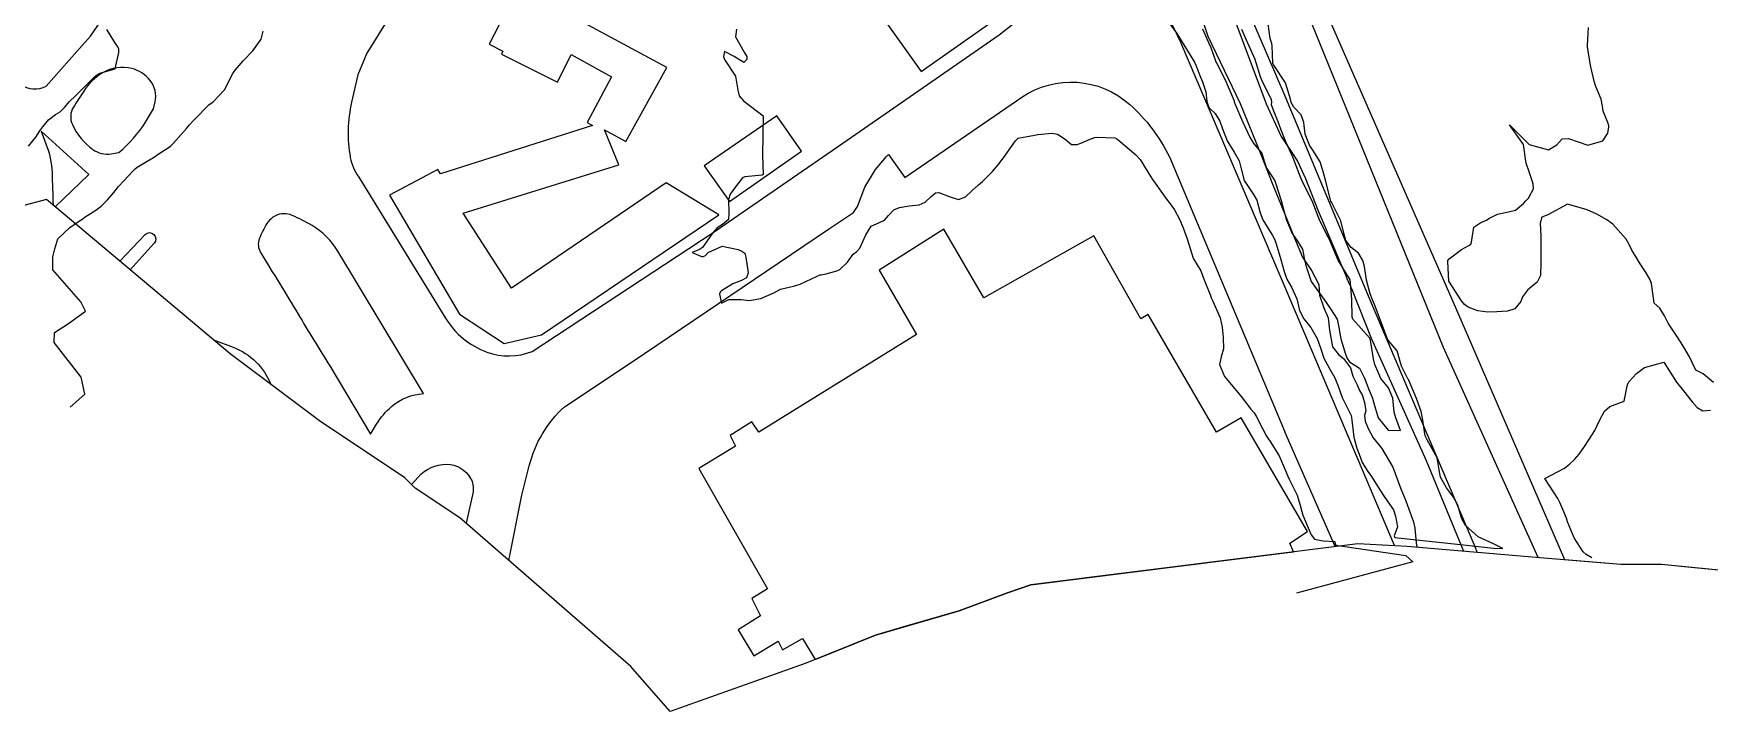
# Model space of a CAD drawing. Header units: metres. Extents: x 307586 to 320046, y 7427249 to 7434250.
# Drawn here: x 312417.9 to 312588.5, y 7431669.7 to 7431738.7 of the extents above; entities that cross this region are included whole.
import ezdxf

# ---------------------------------------------------------------- set-up
doc = ezdxf.new("R2010")
doc.units = ezdxf.units.M
doc.header["$MEASUREMENT"] = 0
for name, color, linetype in [('Area', 45, 'Continuous'), ('Curvas de Nivel 1m', 11, 'Continuous'), ('Curvas de Nivel 5m', 15, 'Continuous'), ('Edificações', 30, 'Continuous'), ('Hidrografia', 140, 'Continuous'), ('Vias Primárias', 230, 'Continuous')]:
    doc.layers.add(name, color=color, linetype=linetype)

msp = doc.modelspace()

# ---------------------------------------------------------------- linework, layer by layer
at = {"layer": 'Area'}
msp.add_polyline3d([(312591.21, 7431683.9, 722.3), (312583.63, 7431684.65, 725.82), (312579.49, 7431684.64, 722.38), (312571.66, 7431685.31, 721.84), (312557.74, 7431686.5, 720.44), (312552.71, 7431686.77, 721.65), (312519.44, 7431682.59, 730), (312517.07, 7431681.76, 730.08), (312512.15, 7431679.94, 729.87), (312506.37, 7431678.26, 726.77), (312503.6, 7431677.45, 727.2), (312496.45, 7431674.57, 730.32), (312482.7, 7431669.68, 722.72), (312478.7, 7431674.27, 722.67), (312461.3, 7431689.4, 728.22), (312456.77, 7431692.42, 722.67), (312455.7, 7431693.47, 722.63), (312447.01, 7431699.29, 722.6), (312437.94, 7431706.1, 722.77), (312419.23, 7431721.82, -0.02), (312387.92, 7431713.52, 721.08)], dxfattribs=at)
at = {"layer": 'Curvas de Nivel 1m', "flags": 128}
for points, elevation in [([(312417.41, 7431727.25), (312418.13, 7431728.18), (312418.56, 7431728.81), (312418.84, 7431729.23), (312419.43, 7431729.96), (312420.16, 7431730.48), (312420.61, 7431730.77), (312421.05, 7431731.21), (312421.56, 7431731.82), (312422.18, 7431732.4), (312423.01, 7431733.19), (312424.21, 7431734.43), (312424.66, 7431734.71), (312426.21, 7431735.15), (312426.59, 7431736.8), (312426.58, 7431737.15), (312426.48, 7431737.38), (312426.25, 7431737.71), (312425.37, 7431739.16)], 721), ([(312489.48, 7431739.18), (312489.35, 7431738.39), (312490.25, 7431736.84), (312490.53, 7431736.38), (312490.52, 7431736.09), (312490.23, 7431735.77), (312489.24, 7431736.39), (312488.25, 7431736.9), (312488.15, 7431736.4), (312488.24, 7431736.1), (312489.38, 7431734.39), (312489.6, 7431732.98), (312489.75, 7431732.38), (312490.19, 7431731.87), (312492.17, 7431730.36), (312492.15, 7431728.36), (312492.12, 7431726.36), (312492.18, 7431724.36), (312492.09, 7431724.3), (312490.33, 7431724.14), (312490.09, 7431724.05), (312489.35, 7431723.12), (312488.82, 7431722.39), (312488.64, 7431721.82), (312488.7, 7431720.39), (312488.64, 7431719.79), (312488.04, 7431719.28), (312487.5, 7431718.94), (312487.02, 7431718.41), (312486.01, 7431716.93), (312485.7, 7431716.74), (312484.94, 7431716.44), (312486, 7431715.99), (312486.3, 7431716.12), (312486.6, 7431716.42), (312488.01, 7431717.07), (312489.65, 7431716.74), (312490, 7431716.58), (312490.31, 7431716.38), (312490.43, 7431715.94), (312490.65, 7431714.37), (312490.49, 7431713.85), (312489.96, 7431713.58), (312489.11, 7431713.24), (312487.95, 7431712.54), (312487.82, 7431712.4), (312487.72, 7431712.18), (312487.94, 7431711.28), (312488.68, 7431711.65), (312489.95, 7431711.64), (312490.76, 7431711.55), (312491.95, 7431711.73), (312493.26, 7431712.34), (312493.96, 7431712.69), (312495.27, 7431713), (312495.96, 7431713.2), (312497.69, 7431714.01), (312497.97, 7431714.14), (312498.08, 7431714.17), (312498.59, 7431714.27), (312499.69, 7431714.55), (312499.98, 7431714.71), (312500.78, 7431715.46), (312501.36, 7431716.25), (312501.71, 7431716.54), (312502.01, 7431716.87), (312502.64, 7431718.23), (312503.16, 7431719.1), (312504.04, 7431719.5), (312504.53, 7431719.72), (312504.94, 7431720.2), (312505.47, 7431720.79), (312506.06, 7431721.01), (312507.06, 7431721.17), (312508.06, 7431721.3), (312508.66, 7431721.56), (312509.27, 7431722.15), (312509.71, 7431722.51), (312510.08, 7431722.53), (312511.12, 7431722.13), (312512.07, 7431721.84), (312512.77, 7431722.11), (312513.45, 7431722.74), (312514.09, 7431723.32), (312514.51, 7431723.67), (312514.93, 7431724.08), (312515.51, 7431724.68), (312516.12, 7431725.36), (312516.65, 7431726.06), (312517.88, 7431727.79), (312518.09, 7431728.04), (312518.12, 7431728.07), (312518.14, 7431728.07), (312519.8, 7431728.37), (312520.15, 7431728.44), (312521.59, 7431728.57), (312522.15, 7431728.5), (312522.93, 7431727.99), (312523.57, 7431727.42), (312524.14, 7431727.43), (312524.52, 7431727.58), (312525.47, 7431727.96), (312525.95, 7431728.14), (312526.15, 7431728.18), (312527.97, 7431728.1), (312528.14, 7431728.03), (312528.32, 7431727.92), (312530.13, 7431726.39), (312530.56, 7431725.9), (312531.32, 7431724.68), (312531.81, 7431723.88), (312532.1, 7431723.48), (312533.25, 7431721.86), (312533.61, 7431721.39), (312534.06, 7431720.77), (312534.57, 7431719.84), (312534.93, 7431718.95), (312535.33, 7431717.84), (312535.97, 7431715.87), (312535.98, 7431715.83), (312536, 7431715.78), (312536.72, 7431714.55), (312537.01, 7431713.81), (312537.72, 7431712.04), (312537.8, 7431711.8), (312537.84, 7431711.69), (312537.95, 7431711.47), (312538.69, 7431709.79), (312538.9, 7431708.81), (312538.99, 7431707.79), (312539.05, 7431706.63), (312538.82, 7431705.79), (312538.65, 7431705.02), (312539.14, 7431703.79), (312539.85, 7431702.96), (312540.84, 7431701.77), (312541.82, 7431700.49), (312542.16, 7431700.1), (312542.37, 7431699.75), (312543.01, 7431698.52), (312543.43, 7431697.74), (312543.55, 7431697.51), (312543.78, 7431697.19), (312544.7, 7431695.72), (312545.42, 7431694.04), (312545.56, 7431693.71), (312545.74, 7431693.36), (312546.54, 7431691.7), (312546.82, 7431690.8), (312547.11, 7431689.69), (312547.67, 7431688.37), (312547.95, 7431687.68), (312548.3, 7431687.22), (312549.19, 7431687.05), (312550.36, 7431686.99), (312550.4, 7431686.78), (312550.48, 7431686.62), (312557.59, 7431685.57), (312558.33, 7431684.92), (312546.46, 7431681.73)], 722), ([(312533.46, 7431739.86), (312534.28, 7431738.73), (312534.83, 7431737.84), (312535.82, 7431736.26), (312536.1, 7431735.83), (312536.24, 7431735.52), (312536.71, 7431734.3), (312536.9, 7431733.82), (312537.23, 7431732.79), (312537.35, 7431731.81), (312537.56, 7431731.19), (312538.18, 7431730.58), (312538.66, 7431729.8), (312538.94, 7431729.02), (312539.4, 7431727.79), (312540.13, 7431726.64), (312540.62, 7431725.78), (312540.81, 7431725.08), (312541.16, 7431723.77), (312542.08, 7431722.35), (312542.42, 7431721.75), (312542.77, 7431720.46), (312543.05, 7431719.75), (312544.03, 7431718.17), (312544.27, 7431717.73), (312544.41, 7431717.33), (312544.87, 7431715.72), (312545.21, 7431714.5), (312545.5, 7431713.71), (312545.97, 7431712.9), (312546.5, 7431711.7), (312546.79, 7431710.54), (312547.22, 7431709.69), (312547.92, 7431708.78), (312548.56, 7431707.67), (312548.95, 7431706.61), (312549.26, 7431705.67), (312549.87, 7431704.55), (312550.36, 7431703.66), (312550.7, 7431702.8), (312551.11, 7431701.65), (312551.82, 7431700.24), (312552.02, 7431699.84), (312552.08, 7431699.64), (312552.1, 7431699.34), (312552.3, 7431697.63), (312552.63, 7431696.49), (312552.94, 7431695.62), (312553.16, 7431695.03), (312553.75, 7431694.11), (312554.09, 7431693.61), (312554.71, 7431692.62), (312555.38, 7431691.59), (312555.71, 7431691.13), (312556.33, 7431690.21), (312556.55, 7431689.58), (312556.76, 7431688.49), (312556.42, 7431687.58), (312556.47, 7431687.4), (312563.79, 7431686.61), (312566.52, 7431686.31), (312567.47, 7431686.29), (312566.52, 7431686.74), (312564.98, 7431687.48), (312563.68, 7431688.64), (312563.37, 7431689.17), (312563.25, 7431689.5), (312562.9, 7431690.69), (312562.46, 7431691.51), (312561.73, 7431692.46), (312561.14, 7431693.53), (312560.99, 7431694.29), (312560.78, 7431695.53), (312559.78, 7431697.34), (312559.66, 7431697.54), (312559.58, 7431697.75), (312559.3, 7431699.55), (312559.15, 7431700.22), (312558.7, 7431701.55), (312557.86, 7431703.48), (312557.82, 7431703.56), (312557.17, 7431704.86), (312556.96, 7431705.57), (312556.72, 7431706.4), (312555.9, 7431707.36), (312555.74, 7431707.59), (312555.62, 7431707.88), (312555, 7431709.6), (312554.41, 7431711.14), (312554.22, 7431711.61), (312553.96, 7431712.22), (312553.6, 7431713.62), (312553.38, 7431715), (312553.22, 7431715.62), (312552.77, 7431716.38), (312552.02, 7431716.95), (312551.51, 7431717.65), (312551.28, 7431718.41), (312551, 7431719.65), (312550.07, 7431721.49), (312549.98, 7431721.66), (312549.94, 7431721.8), (312549.45, 7431723.67), (312549.23, 7431724.55), (312548.87, 7431725.67), (312548.13, 7431726.85), (312547.81, 7431727.36), (312547.66, 7431727.69), (312547.37, 7431728.47), (312547.21, 7431729.69), (312546.95, 7431730.47), (312546.19, 7431731.23), (312545.94, 7431731.71), (312545.85, 7431732.06), (312545.35, 7431733.72), (312544.24, 7431735.41), (312544.11, 7431735.6), (312544.07, 7431735.73), (312544, 7431737.48), (312543.95, 7431737.73), (312543.78, 7431738.23), (312543.6, 7431739.74)], 721), ([(312588.93, 7431703.19), (312587.87, 7431704.07), (312587.12, 7431704.45), (312586.76, 7431705.22), (312586.49, 7431705.82), (312585.9, 7431706.8), (312585.64, 7431707.23), (312585.05, 7431708.1), (312584.29, 7431709.25), (312583.94, 7431709.99), (312583.44, 7431710.75), (312582.88, 7431711.27), (312582.71, 7431712.53), (312582.62, 7431713.27), (312582.43, 7431713.72), (312581.99, 7431714.47), (312581.45, 7431715.29), (312580.56, 7431716.75), (312580.29, 7431717.3), (312580.03, 7431717.79), (312578.66, 7431719.31), (312578.06, 7431719.77), (312577.06, 7431720.34), (312576.07, 7431720.77), (312574.07, 7431721.37), (312572.06, 7431720.26), (312571.43, 7431720.03), (312571.29, 7431719.41), (312571.36, 7431718.08), (312571.36, 7431717.41), (312571.34, 7431716.08), (312571.34, 7431715.41), (312571.32, 7431714.08), (312570.96, 7431713.41), (312570.42, 7431712.98), (312569.97, 7431712.61), (312569.48, 7431711.9), (312569.31, 7431711.43), (312568.69, 7431710.69), (312567.94, 7431710.45), (312566.87, 7431710.38), (312565.94, 7431710.35), (312564.94, 7431710.49), (312563.95, 7431710.88), (312563.59, 7431711.13), (312563.26, 7431711.5), (312561.98, 7431713.52), (312561.87, 7431715.52), (312561.89, 7431715.63), (312562.01, 7431715.8), (312563.26, 7431716.74), (312564.02, 7431717.16), (312564.22, 7431717.29), (312564.27, 7431717.49), (312564.53, 7431719), (312565.23, 7431719.48), (312565.8, 7431719.73), (312566.06, 7431719.91), (312566.94, 7431720.33), (312568.06, 7431720.59), (312568.76, 7431720.73), (312569.59, 7431721.42), (312569.82, 7431721.68), (312570.08, 7431721.97), (312570.61, 7431722.9), (312570.57, 7431723.42), (312570.12, 7431724.75), (312569.87, 7431725.42), (312569.82, 7431725.73), (312569.59, 7431727.43), (312568.17, 7431729.44), (312570.14, 7431727.42), (312572.14, 7431726.9), (312572.98, 7431727.39), (312573.53, 7431728), (312574.15, 7431728.06), (312576.14, 7431727.35), (312577.67, 7431727.8), (312578.16, 7431728.57), (312578.27, 7431729.22), (312578.26, 7431729.32), (312578.18, 7431729.67), (312577.68, 7431730.82), (312577.63, 7431731.33), (312577.48, 7431732.06), (312576.94, 7431733.34), (312576.76, 7431733.88), (312576.44, 7431735.35), (312576.41, 7431735.51), (312576.25, 7431736.36), (312576.09, 7431737.35), (312576.08, 7431737.53), (312576.18, 7431739.35)], 722), ([(312421.63, 7431700.69), (312423.14, 7431701.99), (312422.76, 7431703.74), (312420, 7431707.27), (312420.06, 7431708.27), (312421.47, 7431709.21), (312423.2, 7431710.46), (312422.74, 7431711.41), (312419.88, 7431714.66), (312419.88, 7431715.98), (312420.07, 7431716.8), (312420.39, 7431717.84), (312421.6, 7431718.97), (312422.48, 7431719.58), (312422.81, 7431719.79), (312423.17, 7431720.05), (312424.04, 7431720.62), (312424.38, 7431720.84), (312424.79, 7431721.16), (312425.43, 7431721.78), (312426.07, 7431722.55), (312426.55, 7431723.14), (312428.09, 7431724.79), (312428.25, 7431724.96), (312428.45, 7431725.12), (312429.49, 7431725.72), (312430.11, 7431726.1), (312430.71, 7431726.5), (312431.6, 7431727.09), (312431.9, 7431727.31), (312432.13, 7431727.52), (312433.48, 7431729.06), (312433.77, 7431729.43), (312434.15, 7431729.85), (312434.76, 7431730.44), (312435.3, 7431731.04), (312435.75, 7431731.46), (312436.18, 7431731.77), (312437.35, 7431733.01), (312438.21, 7431734.65), (312438.33, 7431734.88), (312438.42, 7431735), (312439.26, 7431735.96), (312440.24, 7431736.98), (312441.07, 7431738.16), (312441.29, 7431738.97)], 722), ([(312576.53, 7431685.34), (312575.97, 7431685.67), (312575.65, 7431685.95), (312574.74, 7431687.36), (312574.06, 7431688.99), (312573.94, 7431689.37), (312573.7, 7431690), (312573.29, 7431690.96), (312573.06, 7431691.38), (312571.74, 7431693.4), (312573.75, 7431694.47), (312574.26, 7431694.87), (312574.76, 7431695.36), (312575.23, 7431695.89), (312575.78, 7431696.68), (312576.22, 7431697.34), (312576.83, 7431698.31), (312577.31, 7431699.33), (312577.82, 7431700.26), (312578.38, 7431700.76), (312579.83, 7431701.3), (312580.16, 7431702.99), (312580.33, 7431703.3), (312581.07, 7431704.09), (312581.88, 7431704.72), (312583.88, 7431705.25), (312585.16, 7431703.24), (312585.85, 7431702.33), (312586.75, 7431701.22), (312587.25, 7431700.63), (312587.82, 7431700.31), (312588.63, 7431700.38)], 722)]:
    msp.add_lwpolyline(points, dxfattribs=dict(at, elevation=elevation))
at = {"layer": 'Curvas de Nivel 5m', "elevation": 720, "flags": 128}
msp.add_lwpolyline([(312536.91, 7431739.2), (312537.52, 7431737.81), (312537.75, 7431737.3), (312538.24, 7431735.97), (312538.31, 7431735.8), (312538.38, 7431735.66), (312539.31, 7431733.79), (312540.11, 7431731.87), (312540.14, 7431731.78), (312540.19, 7431731.62), (312540.98, 7431729.77), (312541.72, 7431728.19), (312541.96, 7431727.76), (312542.14, 7431727.51), (312542.93, 7431726.55), (312543.17, 7431725.74), (312543.41, 7431725.03), (312544.11, 7431723.99), (312544.27, 7431723.73), (312544.38, 7431723.44), (312544.92, 7431721.72), (312545.22, 7431720.56), (312545.47, 7431719.72), (312546.03, 7431718.36), (312546.49, 7431717.7), (312547.09, 7431716.77), (312547.29, 7431715.69), (312547.41, 7431715.1), (312547.89, 7431713.68), (312547.98, 7431713.49), (312549.27, 7431711.67), (312549.94, 7431710.7), (312550.61, 7431709.65), (312550.78, 7431708.79), (312550.97, 7431707.65), (312551.45, 7431706.08), (312551.64, 7431705.64), (312551.88, 7431705.28), (312552.89, 7431704.65), (312553.4, 7431703.62), (312553.85, 7431702.46), (312554.21, 7431701.61), (312554.34, 7431701.09), (312554.78, 7431699.6), (312555.79, 7431698.35), (312557.05, 7431698.31), (312556.58, 7431699.58), (312556.42, 7431700.18), (312556.27, 7431701.58), (312555.85, 7431702.63), (312555.07, 7431703.6), (312554.46, 7431705.02), (312554.32, 7431705.61), (312554.02, 7431707.49), (312553.98, 7431707.61), (312553.9, 7431707.73), (312552.21, 7431709.64), (312552.15, 7431709.85), (312552.12, 7431711.64), (312551.98, 7431713.35), (312551.92, 7431713.64), (312551.82, 7431713.81), (312550.71, 7431715.65), (312550.02, 7431717.25), (312549.87, 7431717.66), (312549.68, 7431718.01), (312548.85, 7431719.67), (312548.07, 7431721.68), (312547.06, 7431723.7), (312546.77, 7431724.36), (312546.26, 7431725.71), (312546.23, 7431725.81), (312546.13, 7431726.07), (312545.39, 7431727.72), (312544.89, 7431729), (312544.62, 7431729.73), (312544.18, 7431730.84), (312543.93, 7431731.48), (312543.95, 7431731.73), (312543.91, 7431732.03), (312543.06, 7431733.75), (312542.8, 7431734.32), (312542.36, 7431735.76), (312542.33, 7431735.85), (312542.25, 7431736.09), (312541.51, 7431737.77), (312540.91, 7431739.14)], dxfattribs=at)
at = {"layer": 'Edificações'}
for points in [[(312500.98, 7431745.12), (312508.26, 7431734.86), (312519.37, 7431742.7), (312520.67, 7431745.12), (312517.78, 7431749.13), (312518.28, 7431749.52), (312514.65, 7431754.72), (312517.54, 7431756.85), (312513.71, 7431762.26), (312515.89, 7431763.79), (312514.18, 7431767.86), (312493.37, 7431753.32), (312497.57, 7431750.48)], [(312493.58, 7431730.35), (312486.17, 7431725.25), (312488.76, 7431721.64), (312496.09, 7431726.74)], [(312545.81, 7431686.81), (312547.6, 7431688.01), (312540.83, 7431699.6), (312538.32, 7431698.14), (312531.38, 7431710.11), (312530.62, 7431709.67), (312525.84, 7431718.13), (312514.63, 7431711.8), (312510.56, 7431718.81), (312503.99, 7431714.64), (312507.8, 7431708.07), (312491.75, 7431698.14), (312491.04, 7431699.2), (312488.82, 7431697.78), (312489.35, 7431696.72), (312485.63, 7431694.42), (312492.63, 7431682.16), (312491.04, 7431681.18), (312491.92, 7431679.41), (312489.62, 7431678), (312491.22, 7431675.34), (312493.7, 7431676.84), (312494.14, 7431675.96), (312496.18, 7431677.11), (312497.46, 7431674.98), (312503.6, 7431677.45), (312512.15, 7431679.94), (312517.07, 7431681.76), (312519.44, 7431682.59), (312545.04, 7431685.8), (312546.15, 7431685.94)]]:
    msp.add_lwpolyline(points, close=True, dxfattribs=at)
for points in [[(312591.21, 7431683.9), (312586.97, 7431684.32), (312583.63, 7431684.65), (312579.49, 7431684.64), (312573.8, 7431685.13), (312562.68, 7431710.81), (312546.69, 7431747.39)], [(312465.3, 7431739.63), (312464.29, 7431737.66), (312465.68, 7431736.95), (312465.53, 7431736.64), (312471.23, 7431733.78), (312472.64, 7431736.6), (312476.73, 7431734.33), (312474.28, 7431729.67), (312474.82, 7431729.38), (312459.35, 7431724.44), (312459.08, 7431724.9), (312454.15, 7431722.26), (312461.26, 7431710.16), (312465.81, 7431707.15), (312469.63, 7431708.06), (312487.67, 7431720.26), (312482.3, 7431723.54), (312466.55, 7431712.8), (312461.63, 7431720.44), (312477.48, 7431725.36), (312476.02, 7431728.91), (312478.2, 7431727.74), (312482.39, 7431735.29), (312470.83, 7431741.5)]]:
    msp.add_lwpolyline(points, dxfattribs=at)
at = {"layer": 'Hidrografia'}
for points in [[(312536.11, 7431742.52), (312537.46, 7431738.47), (312539.1, 7431735), (312540.74, 7431731.62), (312542.81, 7431726.5), (312544.06, 7431723.33), (312544.9, 7431721.24), (312546.38, 7431717.66), (312547.07, 7431715.97), (312548.01, 7431714.59), (312548.76, 7431713.16), (312548.82, 7431712.09), (312549.26, 7431710.78), (312549.7, 7431709.78), (312549.83, 7431708.53), (312550.14, 7431706.83), (312550.77, 7431706.01), (312551.27, 7431705.64), (312551.96, 7431704.7), (312552.21, 7431703.82), (312552.64, 7431702.95), (312552.9, 7431702.39), (312553.15, 7431701.95), (312553.4, 7431701.14), (312553.52, 7431700.32), (312553.4, 7431699.82), (312553.46, 7431699.26), (312553.77, 7431698.51), (312554.27, 7431697.57), (312554.9, 7431696.82), (312555.15, 7431696.45), (312556.28, 7431694.56), (312557.09, 7431692.37), (312557.59, 7431691.12), (312558.03, 7431689.93), (312558.34, 7431689.11), (312558.53, 7431688.36), (312558.59, 7431687.61), (312558.66, 7431686.86), (312558.72, 7431686.42)], [(312539.48, 7431742), (312543.4, 7431731.56), (312544.9, 7431728.26), (312545.44, 7431727.42), (312546, 7431726.61), (312546.57, 7431725.73), (312547.38, 7431723.98), (312548.69, 7431720.67), (312551.45, 7431714.14), (312551.58, 7431713.77), (312552.14, 7431712.58), (312554.08, 7431707.7), (312559.66, 7431695.24), (312563.47, 7431686.01)]]:
    msp.add_lwpolyline(points, dxfattribs=at)
at = {"layer": 'Vias Primárias'}
for points in [[(312416.59, 7431733.57, 0.292584), (312419.21, 7431733.39), (312422.33, 7431736.89), (312423.72, 7431738.45), (312427.4, 7431743.87), (312428.96, 7431746.17), (312428.87, 7431748.43), (312427.1, 7431770.98), (312425.35, 7431790.3), (312425.2, 7431794.77), (312425.2, 7431798.02), (312428.3, 7431810.44), (312432.89, 7431821.26), (312444.29, 7431842.71), (312453.16, 7431859.73), (312458.34, 7431872.29), (312459.23, 7431873.94, 0.105536), (312459.22, 7431877.53)], [(312416.59, 7431733.57, 0.292584), (312419.21, 7431733.39), (312422.33, 7431736.89), (312423.72, 7431738.45), (312427.4, 7431743.87), (312428.96, 7431746.17), (312428.87, 7431748.43), (312427.1, 7431770.98), (312425.35, 7431790.3), (312425.2, 7431794.77), (312425.2, 7431798.02), (312428.3, 7431810.44), (312432.89, 7431821.26), (312444.29, 7431842.71), (312453.16, 7431859.73), (312458.34, 7431872.29), (312459.23, 7431873.94, 0.105536), (312459.22, 7431877.53)], [(312455.02, 7431741.86), (312451.84, 7431736.74), (312450.93, 7431734.53), (312450.29, 7431731.75, 0.101104), (312450.15, 7431726.12, 0.116407), (312451.01, 7431724.12), (312459.85, 7431709.73, 0.168974), (312464.06, 7431706.29, 0.184801), (312468.67, 7431706.36), (312487.09, 7431718.46), (312500.74, 7431727.86), (312516.2, 7431738.61), (312520.17, 7431741.72, 0.172192)], [(312455.02, 7431741.86), (312451.84, 7431736.74), (312450.93, 7431734.53), (312450.29, 7431731.75, 0.101104), (312450.15, 7431726.12, 0.116407), (312451.01, 7431724.12), (312459.85, 7431709.73, 0.168974), (312464.06, 7431706.29, 0.184801), (312468.67, 7431706.36), (312487.09, 7431718.46), (312500.74, 7431727.86), (312516.2, 7431738.61), (312520.17, 7431741.72, 0.172192)]]:
    msp.add_lwpolyline(points, format="xyb", dxfattribs=at)
for points, elevation in [([(312538.6, 7431747.94), (312545.19, 7431732.64)], 720.75), ([(312538.6, 7431747.94), (312545.19, 7431732.64)], 720.75), ([(312571.06, 7431685.37), (312561.45, 7431706.77), (312545.02, 7431747.23)], 721.78), ([(312571.06, 7431685.37), (312561.45, 7431706.77), (312545.02, 7431747.23)], 721.78), ([(312556.46, 7431686.57), (312545.51, 7431712.39)], 720.75), ([(312556.46, 7431686.57), (312545.51, 7431712.39)], 720.75), ([(312550.4, 7431686.48), (312545.3, 7431698.18)], 722.23), ([(312550.4, 7431686.48), (312545.3, 7431698.18)], 722.23)]:
    msp.add_lwpolyline(points, dxfattribs=dict(at, elevation=elevation))
for points, elevation in [([(312545.51, 7431712.39), (312534.8, 7431737.57, 0.031931), (312533.21, 7431740.73, 0.089865)], 720.75), ([(312545.51, 7431712.39), (312534.8, 7431737.57, 0.031931), (312533.21, 7431740.73, 0.089865)], 720.75), ([(312466.29, 7431685.06), (312467.63, 7431691.73), (312468.37, 7431694.7, -0.147709), (312471.96, 7431700.72), (312478.85, 7431705.28), (312498.83, 7431718.81), (312501.38, 7431720.52), (312501.79, 7431721.13), (312502.53, 7431723.07), (312503.6, 7431724.88), (312504.74, 7431726.22), (312504.94, 7431726.42), (312506.61, 7431724.08), (312518.52, 7431732.24, -0.345979), (312529.5, 7431731.51, -0.096523), (312533.54, 7431726.17), (312545.3, 7431698.18)], 726.63), ([(312466.29, 7431685.06), (312467.63, 7431691.73), (312468.37, 7431694.7, -0.147709), (312471.96, 7431700.72), (312478.85, 7431705.28), (312498.83, 7431718.81), (312501.38, 7431720.52), (312501.79, 7431721.13), (312502.53, 7431723.07), (312503.6, 7431724.88), (312504.74, 7431726.22), (312504.94, 7431726.42), (312506.61, 7431724.08), (312518.52, 7431732.24, -0.345979), (312529.5, 7431731.51, -0.096523), (312533.54, 7431726.17), (312545.3, 7431698.18)], 726.63), ([(312420.12, 7431721.07), (312423.54, 7431724.37), (312418.67, 7431728.79), (312419.17, 7431727.5, -0.0844), (312419.79, 7431724.54, -0.000498), (312419.9, 7431721.26, -32.166127)], 34.43), ([(312420.12, 7431721.07), (312423.54, 7431724.37), (312418.67, 7431728.79), (312419.17, 7431727.5, -0.0844), (312419.79, 7431724.54, -0.000498), (312419.9, 7431721.26, -32.166127)], 34.43), ([(312426.69, 7431715.55), (312429.27, 7431718.26, -1), (312430.18, 7431717.39), (312427.74, 7431714.67)], 288.23), ([(312426.69, 7431715.55), (312429.27, 7431718.26, -1), (312430.18, 7431717.39), (312427.74, 7431714.67)], 288.23), ([(312436.22, 7431707.54), (312438.22, 7431706.78, -0.211484), (312442.06, 7431703, -12.801755)], 656.31), ([(312436.22, 7431707.54), (312438.22, 7431706.78, -0.211484), (312442.06, 7431703, -12.801755)], 656.31), ([(312456.4, 7431692.79), (312457.06, 7431693.55, -0.219008), (312459.97, 7431694.86, -0.26989), (312462.4, 7431693.42, -0.165682), (312462.65, 7431692.07), (312461.94, 7431688.85)], 722.66), ([(312456.4, 7431692.79), (312457.06, 7431693.55, -0.219008), (312459.97, 7431694.86, -0.26989), (312462.4, 7431693.42, -0.165682), (312462.65, 7431692.07), (312461.94, 7431688.85)], 722.66)]:
    msp.add_lwpolyline(points, format="xyb", dxfattribs=dict(at, elevation=elevation))
for points in [[(312426.6, 7431726.63, 0.076473), (312429.31, 7431729.7), (312430.11, 7431731.05), (312430.28, 7431731.77, 0.22807), (312429.78, 7431733.96, 0.164897), (312427.91, 7431735.17, 0.199693), (312424.94, 7431734.73, 0.115218), (312423.02, 7431732.86, 0.00298), (312421.97, 7431731.22, 0.253392), (312421.86, 7431729.46, 0.129155), (312423.95, 7431726.93, 0.19865), (312425.82, 7431726.49, 0.008109)], [(312426.6, 7431726.63, 0.076473), (312429.31, 7431729.7), (312430.11, 7431731.05), (312430.28, 7431731.77, 0.22807), (312429.78, 7431733.96, 0.164897), (312427.91, 7431735.17, 0.199693), (312424.94, 7431734.73, 0.115218), (312423.02, 7431732.86, 0.00298), (312421.97, 7431731.22, 0.253392), (312421.86, 7431729.46, 0.129155), (312423.95, 7431726.93, 0.19865), (312425.82, 7431726.49, 0.008109)], [(312448.07, 7431704.88), (312452.2, 7431697.91), (312452.83, 7431698.95, -0.081108), (312454.35, 7431700.74, -0.162636), (312457.6, 7431702.06), (312448.88, 7431716.58, 0.124737), (312446.27, 7431719.17, 0.03105), (312444.23, 7431720.21, 0.221206), (312442.54, 7431720.17, 0.136631), (312441.67, 7431719.39, 0.051413), (312440.89, 7431717.83, 0.231328), (312441.02, 7431716.44, -0.001474), (312444.84, 7431710.15, 0.003603)], [(312448.07, 7431704.88), (312452.2, 7431697.91), (312452.83, 7431698.95, -0.081108), (312454.35, 7431700.74, -0.162636), (312457.6, 7431702.06), (312448.88, 7431716.58, 0.124737), (312446.27, 7431719.17, 0.03105), (312444.23, 7431720.21, 0.221206), (312442.54, 7431720.17, 0.136631), (312441.67, 7431719.39, 0.051413), (312440.89, 7431717.83, 0.231328), (312441.02, 7431716.44, -0.001474), (312444.84, 7431710.15, 0.003603)]]:
    msp.add_lwpolyline(points, format="xyb", close=True, dxfattribs=at)
msp.add_lwpolyline([(312545.19, 7431732.64), (312553.86, 7431711.78), (312564.64, 7431686.47), (312564.87, 7431685.89)], dxfattribs=at)
msp.add_lwpolyline([(312545.19, 7431732.64), (312553.86, 7431711.78), (312564.64, 7431686.47), (312564.87, 7431685.89)], dxfattribs=at)

doc.saveas('drawing.dxf')
